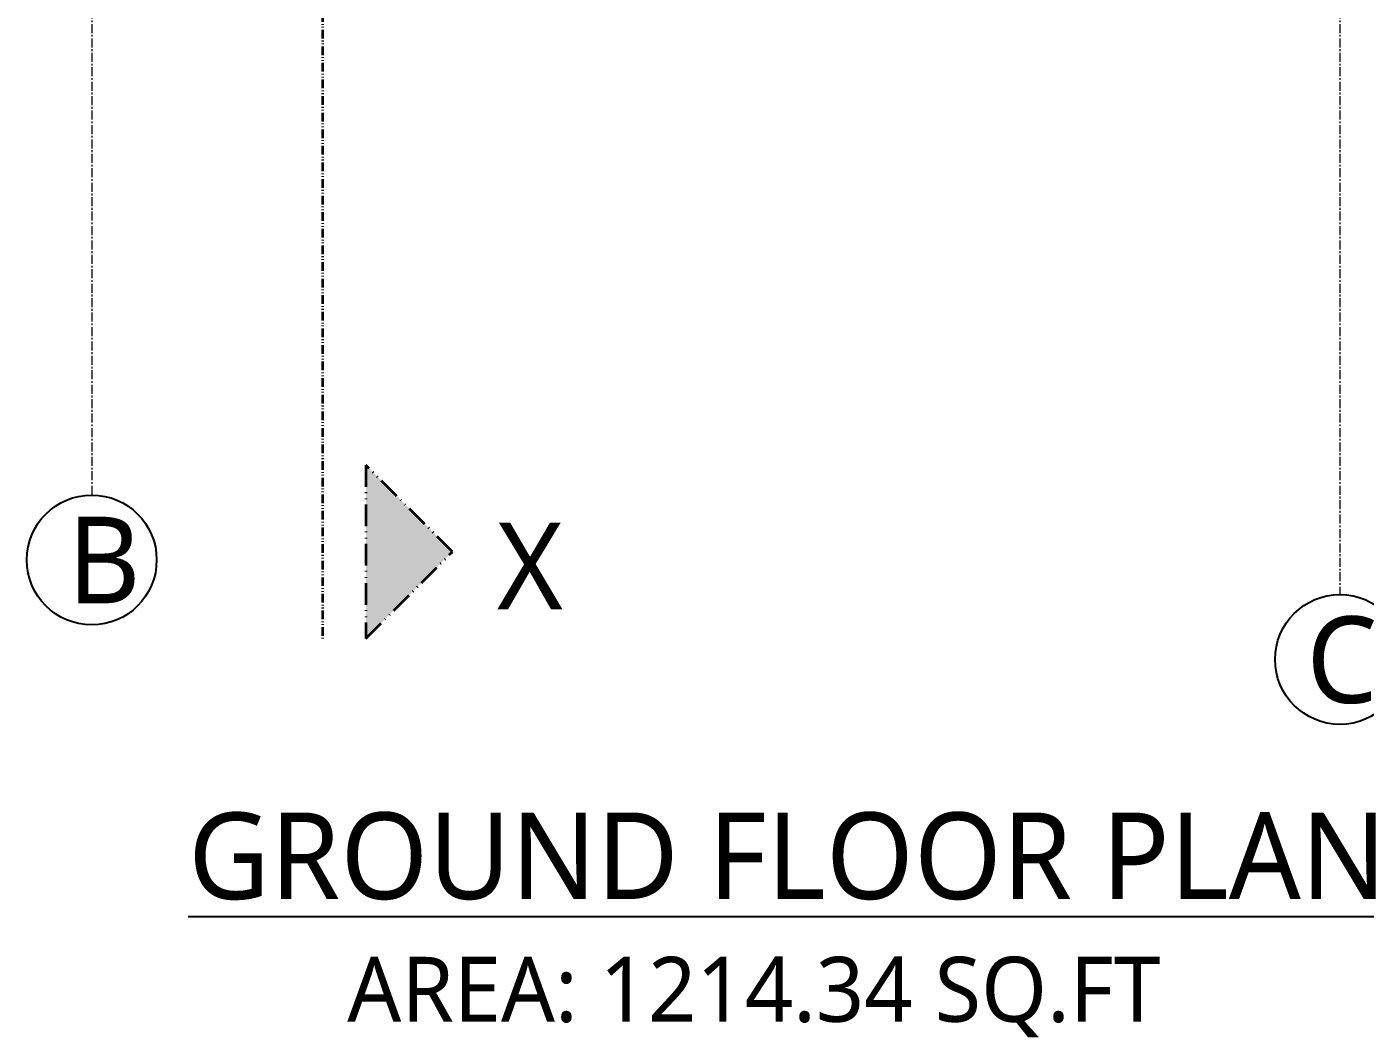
# Model space of a CAD drawing. Header units: inches. Extents: x 130993 to 274375, y -5108 to 103559.
# Drawn here: x 149245.5 to 149431, y 60874.3 to 61014.3 of the extents above; entities that cross this region are included whole.
import ezdxf

# ---------------------------------------------------------------- set-up
doc = ezdxf.new("R2010")
doc.units = ezdxf.units.IN
doc.header["$MEASUREMENT"] = 0
doc.linetypes.add('ACAD_ISO12W100', pattern=[21, 12, -3, 0, -3, 0, -3])
doc.linetypes.add('CENTER', pattern=[2, 1.25, -0.25, 0.25, -0.25])
for name, color, linetype, lineweight in [('Center line', 252, 'CENTER', 20), ('Column', 14, 'Continuous', 30), ('HATCH', 9, 'Continuous', 9), ('Section line', 30, 'Continuous', 35)]:
    doc.layers.add(name, color=color, linetype=linetype, lineweight=lineweight)
doc.layers.add('Text-external', color=7, linetype='Continuous')
doc.layers.add('Text-internal', color=7, linetype='Continuous')
doc.styles.add('caption 1in-8ft', font='trebuc.ttf', dxfattribs={"height": 12})
doc.styles.add('int text 1in-8ft', font='trebuc.ttf', dxfattribs={"height": 7})

# ---------------------------------------------------------------- blocks, each defined once
blk = doc.blocks.new('grid')
at = {"layer": 'Center line'}
for p, q in [((167, 115), (167, -402.29)), ((340, 115), (340, -416.08))]:
    blk.add_line(p, q, dxfattribs=at)
at = {"layer": 'Text-external'}
for centre in [(167, -411.29), (340, -425.08)]:
    blk.add_circle(centre, 9, dxfattribs=at)
at = {"layer": 'Text-external', "char_height": 12, "width": 130.1671, "attachment_point": 1, "style": 'caption 1in-8ft'}
for s, insert in [('B', (163.62, -405.29)), ('C', (335.32, -419.11))]:
    blk.add_mtext(s, dxfattribs=dict(at, insert=insert))
blk = doc.blocks.new('sec1')
at = {"layer": 'HATCH', "linetype": 'ACAD_ISO12W100', "ltscale": 0.25}
h = blk.add_hatch(color=256, dxfattribs=at)
h.dxf.hatch_style = 1
h.paths.add_polyline_path([(6, -372.16), (6, -396.16), (18, -384.16)])
at = {"layer": 'Section line', "linetype": 'ACAD_ISO12W100', "ltscale": 0.1}
blk.add_line((0, 162), (0, -396.16), dxfattribs=at)
at = {"layer": 'Section line', "linetype": 'ACAD_ISO12W100', "ltscale": 0.25}
blk.add_lwpolyline([(6, -372.16), (6, -396.16), (18, -384.16), (18, -384.16), (6, -372.16)], dxfattribs=at)
at = {"insert": (28.73, -386.14), "char_height": 12, "width": 18.4581, "attachment_point": 5, "style": 'caption 1in-8ft'}
blk.add_mtext('X', dxfattribs=at)

msp = doc.modelspace()

# ---------------------------------------------------------------- block references
at = {"layer": 'Column'}
msp.add_blockref('grid', (149087.5, 61351.71), dxfattribs=at)
at = {"layer": 'Section line'}
msp.add_blockref('sec1', (149286.5, 61325.71), dxfattribs=at)

# ---------------------------------------------------------------- texts
at = {"layer": 'Text-internal', "insert": (149202.7, 60905.41), "char_height": 12, "width": 288.7729, "attachment_point": 1, "style": 'int text 1in-8ft'}
msp.add_mtext('\\pi65.15412;{\\L\\C0;GROUND FLOOR PLAN \\P\\pi84.17129;\\H0.75x;\\l AREA: 1214.34 SQ.FT }', dxfattribs=at)

doc.saveas('drawing.dxf')
